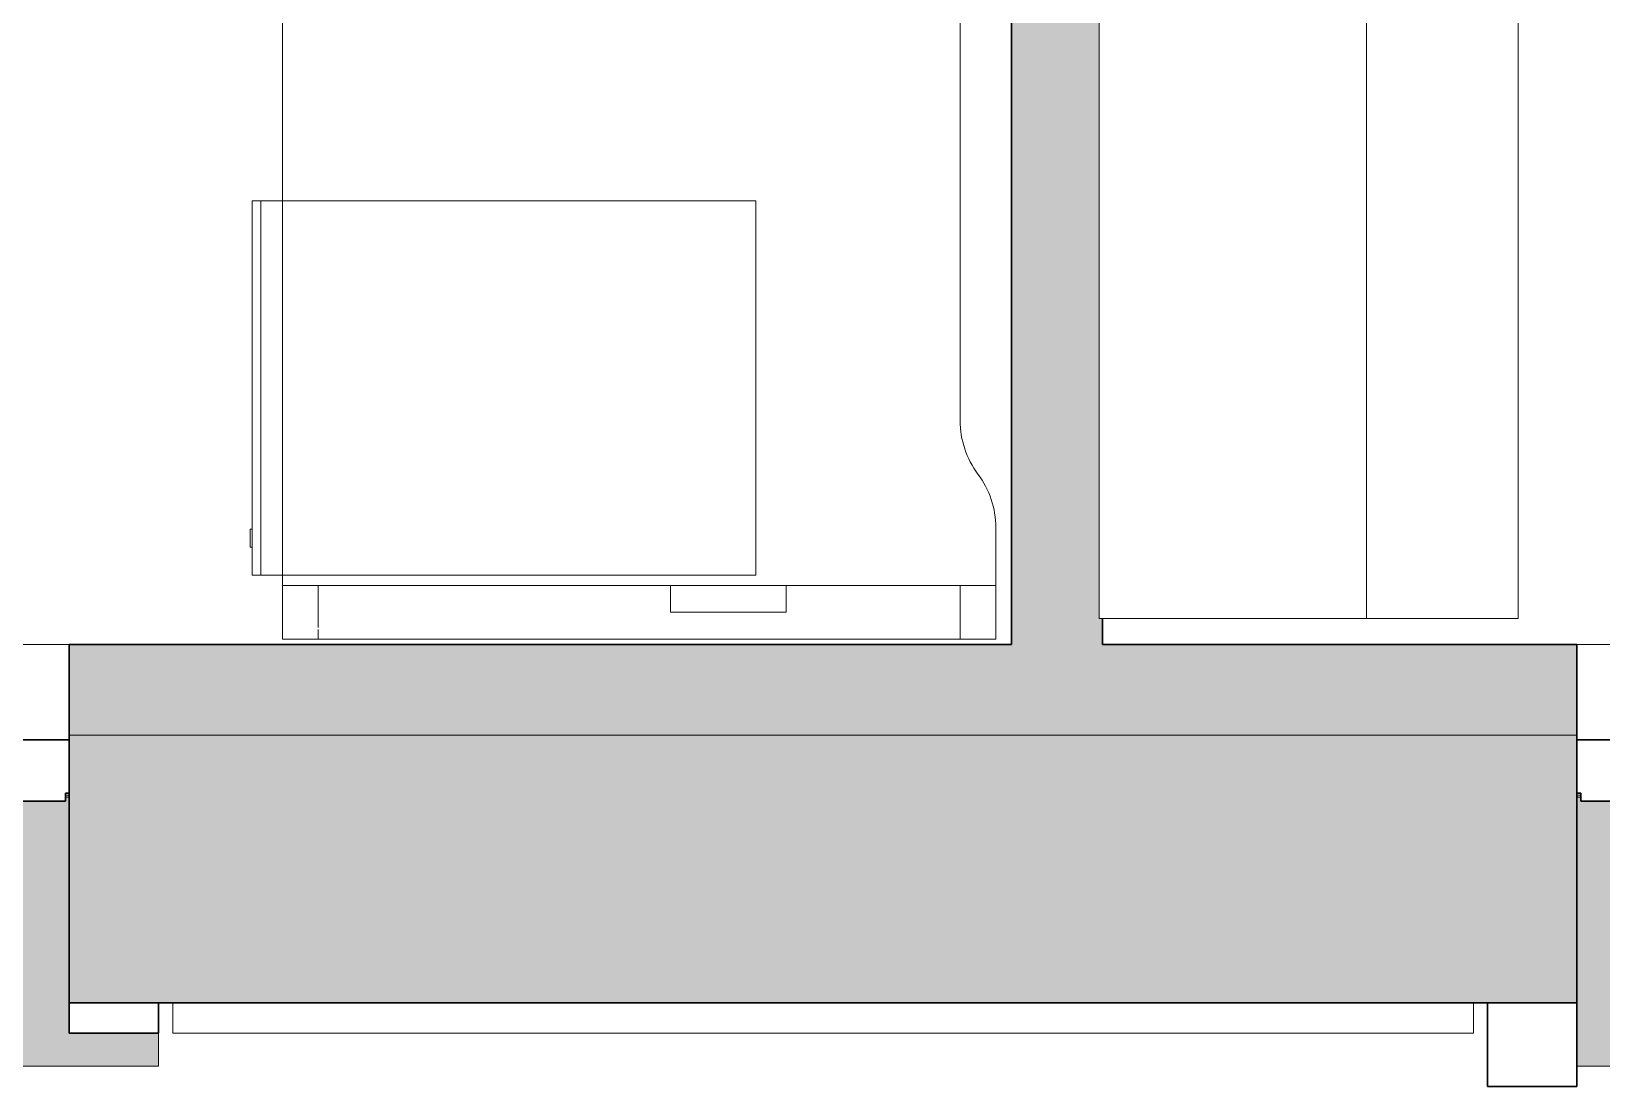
# Model space of a CAD drawing. Header units: millimetres. Extents: x 155927 to 326028, y -36033 to 97293.
# Drawn here: x 213525 to 215287, y 8874 to 10057 of the extents above; entities that cross this region are included whole.
import ezdxf

# ---------------------------------------------------------------- set-up
doc = ezdxf.new("R2010")
doc.units = ezdxf.units.MM
doc.header["$MEASUREMENT"] = 0
for name, color, linetype, lineweight in [('A-GLAZ', 7, 'CONTINUOUS', 9), ('A-GLAZ-CURT', 7, 'CONTINUOUS', 9), ('A-WALL', 7, 'CONTINUOUS', 9), ('A-WALL-PATT', 7, 'CONTINUOUS', 9), ('I-FURN', 8, 'CONTINUOUS', 9), ('I-WALL', 7, 'CONTINUOUS', 9)]:
    doc.layers.add(name, color=color, linetype=linetype, lineweight=lineweight)

msp = doc.modelspace()

# ---------------------------------------------------------------- hatches: boundary and pattern name
at = {"layer": 'A-GLAZ'}
h = msp.add_hatch(color=256, dxfattribs=at)
h.paths.add_polyline_path([(213567.8, 9198.3), (213567.8, 9200.4), (213563.5, 9200.4), (213563.5, 9198.3)], flags=0)
h.paths.add_polyline_path([(212172.2, 9198.3), (212172.2, 9200.4), (210996.5, 9200.4), (210996.5, 9198.3), (212162.5, 9198.3)], flags=0)
h.paths.add_polyline_path([(209605.2, 9198.3), (209605.2, 9200.4), (208429.5, 9200.4), (208429.5, 9198.3), (209595.5, 9198.3)], flags=0)
h.paths.add_polyline_path([(207033.8, 9198.3), (207038.2, 9198.3), (207038.2, 9200.4), (207033.8, 9200.4)], flags=0)
for points in [[(213667.8, 8896.6), (213667.8, 8933.6), (213567.8, 8933.6), (213567.8, 9198.3), (213563.5, 9198.3), (213563.5, 9193.6), (212172.2, 9193.6), (212172.2, 9198.3), (210996.5, 9198.3), (210996.5, 9193.6), (209605.2, 9193.6), (209605.2, 9198.3), (208429.5, 9198.3), (208429.5, 9193.6), (207038.2, 9193.6), (207038.2, 9198.3), (207033.8, 9198.3), (207033.8, 8896.6), (213567.8, 8896.6)], [(222292.8, 8896.6), (222292.8, 8933.6), (222192.8, 8933.6), (222192.8, 9198.3), (222188.5, 9198.3), (222188.5, 9193.6), (220797.2, 9193.6), (220797.2, 9198.3), (219421.5, 9198.3), (219421.5, 9193.6), (218030.2, 9193.6), (218030.2, 9198.3), (216654.5, 9198.3), (216654.5, 9193.6), (215263.2, 9193.6), (215263.2, 9198.3), (215258.8, 9198.3), (215258.8, 8896.6), (222192.8, 8896.6)]]:
    msp.add_hatch(color=256, dxfattribs=at).paths.add_polyline_path(points, flags=0)
h = msp.add_hatch(color=256, dxfattribs=at)
h.paths.add_polyline_path([(222192.8, 9198.3), (222192.8, 9200.4), (222188.5, 9200.4), (222188.5, 9198.3)], flags=0)
h.paths.add_polyline_path([(220564.5, 9198.3), (220797.2, 9198.3), (220797.2, 9200.4), (219421.5, 9200.4), (219421.5, 9198.3), (219431.2, 9198.3)], flags=0)
h.paths.add_polyline_path([(218020.5, 9198.3), (218030.2, 9198.3), (218030.2, 9200.4), (216654.5, 9200.4), (216654.5, 9198.3), (216664.2, 9198.3)], flags=0)
h.paths.add_polyline_path([(215263.2, 9198.3), (215263.2, 9200.4), (215258.8, 9200.4), (215258.8, 9198.3)], flags=0)
at = {"layer": 'A-WALL-PATT'}
for points in [[(214624.8, 9369.6), (214726.8, 9369.6), (214726.8, 9398.6), (214723, 9398.6), (214723, 10198.6), (214726.8, 10198.6), (214726.8, 13505.6), (214624.8, 13505.6), (214624.8, 9398.6)], [(215258.8, 9267.6), (215258.8, 9369.6), (213567.8, 9369.6), (213567.8, 9267.6), (215105.3, 9267.6)]]:
    msp.add_hatch(color=256, dxfattribs=at).paths.add_polyline_path(points, flags=0)
h = msp.add_hatch(color=256, dxfattribs=at)
h.paths.add_polyline_path([(226158.8, 8967.6), (226158.8, 9267.6), (224992.8, 9267.6), (224992.8, 8967.6), (225417.2, 8967.6)], flags=0)
h.paths.add_polyline_path([(222990.9, 8967.6), (223358.8, 8967.6), (223358.8, 9267.6), (222192.8, 9267.6), (222192.8, 8967.6)], flags=0)
h.paths.add_polyline_path([(215258.8, 8967.6), (215258.8, 9267.6), (213567.8, 9267.6), (213567.8, 8967.6)], flags=0)
h.paths.add_polyline_path([(207033.8, 8967.6), (207033.8, 9267.6), (202692.8, 9267.6), (202692.8, 8967.6), (206006.6, 8967.6)], flags=0)
h.paths.add_polyline_path([(199908.8, 8967.6), (199908.8, 9267.6), (197242.8, 9267.6), (197242.8, 8967.6), (198727.6, 8967.6)], flags=0)
h.paths.add_polyline_path([(195608.8, 8967.6), (195608.8, 9267.6), (192942.8, 9267.6), (192942.8, 8967.6), (193875, 8967.6)], flags=0)
h.paths.add_polyline_path([(190158.8, 8967.6), (190158.8, 9267.6), (187692.8, 9267.6), (187692.8, 8967.6), (189022.3, 8967.6)], flags=0)
h.paths.add_polyline_path([(184908.8, 8967.6), (184908.8, 9267.6), (183567.8, 9267.6), (183567.8, 8967.6), (184169.7, 8967.6)], flags=0)
h.paths.add_polyline_path([(179283.8, 8967.6), (179283.8, 9267.6), (177567.8, 9267.6), (177567.8, 8967.6)], flags=0)
h.paths.add_polyline_path([(165783.8, 8967.6), (165783.8, 9267.6), (164242.8, 9267.6), (164242.8, 8967.6), (164759.1, 8967.6)], flags=0)
h.paths.add_polyline_path([(162332.8, 8967.6), (162608.8, 8967.6), (162608.8, 9267.6), (161817.8, 9267.6), (161817.8, 8967.6)], flags=0)
h.paths.add_polyline_path([(157533.8, 8967.6), (157533.8, 9267.6), (156460.8, 9267.6), (156460.8, 8967.6), (157480.1, 8967.6)], flags=0)

# ---------------------------------------------------------------- linework, layer by layer
at = {"layer": 'A-GLAZ', "lineweight": 30}
for p, q in [((213567.8, 9262.5), (213508.6, 9262.5)), ((215318, 9262.5), (215258.8, 9262.5)), ((213563.5, 9193.6), (213563.5, 9202.6)), ((213563.5, 9202.6), (213567.8, 9202.6)), ((215258.8, 9202.6), (215263.2, 9202.6)), ((215263.2, 9202.6), (215263.2, 9193.6)), ((213502.6, 9193.6), (213563.5, 9193.6)), ((215263.2, 9193.6), (215324, 9193.6)), ((213567.8, 8967.6), (213567.8, 8933.6)), ((213667.8, 8933.6), (213667.8, 8967.6)), ((215158.8, 8967.6), (215158.8, 8873.6)), ((215258.8, 8873.6), (215258.8, 8967.6)), ((213567.8, 8933.6), (213667.8, 8933.6)), ((215158.8, 8873.6), (215258.8, 8873.6))]:
    msp.add_line(p, q, dxfattribs=at)
at = {"layer": 'A-GLAZ'}
for p, q in [((213563.5, 9200.4), (213567.8, 9200.4)), ((213563.5, 9198.3), (213567.8, 9198.3)), ((215258.8, 9200.4), (215263.2, 9200.4)), ((215258.8, 9198.3), (215263.2, 9198.3)), ((213667.8, 8933.6), (213667.8, 8896.6)), ((207033.8, 8896.6), (213667.8, 8896.6)), ((215258.8, 8896.6), (222292.8, 8896.6))]:
    msp.add_line(p, q, dxfattribs=at)
at = {"layer": 'A-GLAZ-CURT', "lineweight": 20}
for p, q in [((215142.8, 8967.6), (213683.8, 8967.6)), ((213683.8, 8967.6), (213683.8, 8933.6)), ((215142.8, 8933.6), (215142.8, 8967.6)), ((213683.8, 8933.6), (215142.8, 8933.6))]:
    msp.add_line(p, q, dxfattribs=at)
at = {"layer": 'A-WALL'}
msp.add_line((215258.8, 9267.6), (213567.8, 9267.6), dxfattribs=at)
at = {"layer": 'A-WALL', "lineweight": 30}
for p, q in [((213567.8, 9267.6), (213567.8, 8967.6)), ((215258.8, 8967.6), (215258.8, 9267.6)), ((213567.8, 8967.6), (215258.8, 8967.6))]:
    msp.add_line(p, q, dxfattribs=at)
at = {"layer": 'I-FURN'}
for p, q in [((213807.1, 10975.6), (213807.1, 9375.6)), ((213807.1, 9375.6), (213807.1, 10975.6)), ((214567.1, 9620.6), (214567.1, 10452.9)), ((214567.1, 10452.9), (214567.1, 9620.6)), ((214723, 10198.6), (214723, 9398.6)), ((215023, 9398.6), (215023, 10198.6)), ((215193, 9398.6), (215193, 10198.6)), ((213782.8, 9867.2), (213772.8, 9867.2)), ((213772.8, 9867.2), (213772.8, 9447.2)), ((213782.8, 9447.2), (213782.8, 9867.2)), ((213807.1, 9867.2), (213782.8, 9867.2)), ((213782.8, 9867.2), (213782.8, 9447.2)), ((214337.8, 9867.2), (213807.1, 9867.2)), ((214337.8, 9447.2), (214337.8, 9867.2)), ((213772.8, 9498.8), (213770.8, 9498.8)), ((213770.8, 9498.8), (213770.8, 9478.8)), ((213770.8, 9478.8), (213770.8, 9498.8)), ((214607.1, 9375.6), (214607.1, 9500.6)), ((214607.1, 9500.6), (214607.1, 9375.6)), ((213770.8, 9478.8), (213772.8, 9478.8)), ((213772.8, 9447.2), (213782.8, 9447.2)), ((213782.8, 9447.2), (213807.1, 9447.2)), ((213807.1, 9447.2), (214337.8, 9447.2)), ((213807.1, 9435.6), (214242.1, 9435.6)), ((213847.1, 9435.6), (213807.1, 9435.6)), ((213807.1, 9375.6), (213807.1, 9435.6)), ((213807.1, 9435.6), (213807.1, 9375.6)), ((214567.1, 9435.6), (213847.1, 9435.6)), ((213847.1, 9435.6), (213847.1, 9388.5)), ((213847.1, 9435.6), (213847.1, 9388.5)), ((214242.1, 9435.6), (214372.1, 9435.6)), ((214242.1, 9405.6), (214242.1, 9435.6)), ((214242.1, 9435.6), (214242.1, 9405.6)), ((214372.1, 9435.6), (214607.1, 9435.6)), ((214372.1, 9435.6), (214372.1, 9405.6)), ((214372.1, 9435.6), (214372.1, 9405.6)), ((214607.1, 9435.6), (214567.1, 9435.6)), ((214567.1, 9435.6), (214567.1, 9375.6)), ((214567.1, 9435.6), (214567.1, 9375.6)), ((214607.1, 9435.6), (214607.1, 9375.6)), ((214607.1, 9435.6), (214607.1, 9375.6)), ((214372.1, 9405.6), (214242.1, 9405.6)), ((214242.1, 9405.6), (214372.1, 9405.6)), ((214723, 9398.6), (215023, 9398.6)), ((215023, 9398.6), (215193, 9398.6)), ((214607.1, 9375.6), (213807.1, 9375.6)), ((213807.1, 9375.6), (213847.1, 9375.6)), ((213807.1, 9375.6), (214607.1, 9375.6)), ((214607.1, 9375.6), (213807.1, 9375.6)), ((213847.1, 9386.2), (213847.1, 9375.6)), ((213847.1, 9386.2), (213847.1, 9375.6)), ((213847.1, 9375.6), (214567.1, 9375.6)), ((214567.1, 9375.6), (214607.1, 9375.6))]:
    msp.add_line(p, q, dxfattribs=at)
for centre, start, end in [((214667.1, 9620.6), 180, 216.8699), ((214667.1, 9620.6), 180, 216.8699), ((214507.1, 9500.6), 0, 36.8699), ((214507.1, 9500.6), 0, 36.8699)]:
    msp.add_arc(centre, 100, start, end, dxfattribs=at)
at = {"layer": 'I-WALL', "lineweight": 30}
for p, q in [((214624.8, 13505.6), (214624.8, 9369.6)), ((214726.8, 9369.6), (214726.8, 9398.6)), ((214624.8, 9369.6), (213567.8, 9369.6)), ((213567.8, 9369.6), (213567.8, 9267.6)), ((215258.8, 9369.6), (214726.8, 9369.6)), ((215258.8, 9267.6), (215258.8, 9369.6))]:
    msp.add_line(p, q, dxfattribs=at)
at = {"layer": 'I-WALL'}
for p, q in [((212167.8, 9369.6), (213567.8, 9369.6)), ((215258.8, 9369.6), (216658.8, 9369.6)), ((213567.8, 9267.6), (215258.8, 9267.6))]:
    msp.add_line(p, q, dxfattribs=at)

doc.saveas('drawing.dxf')
